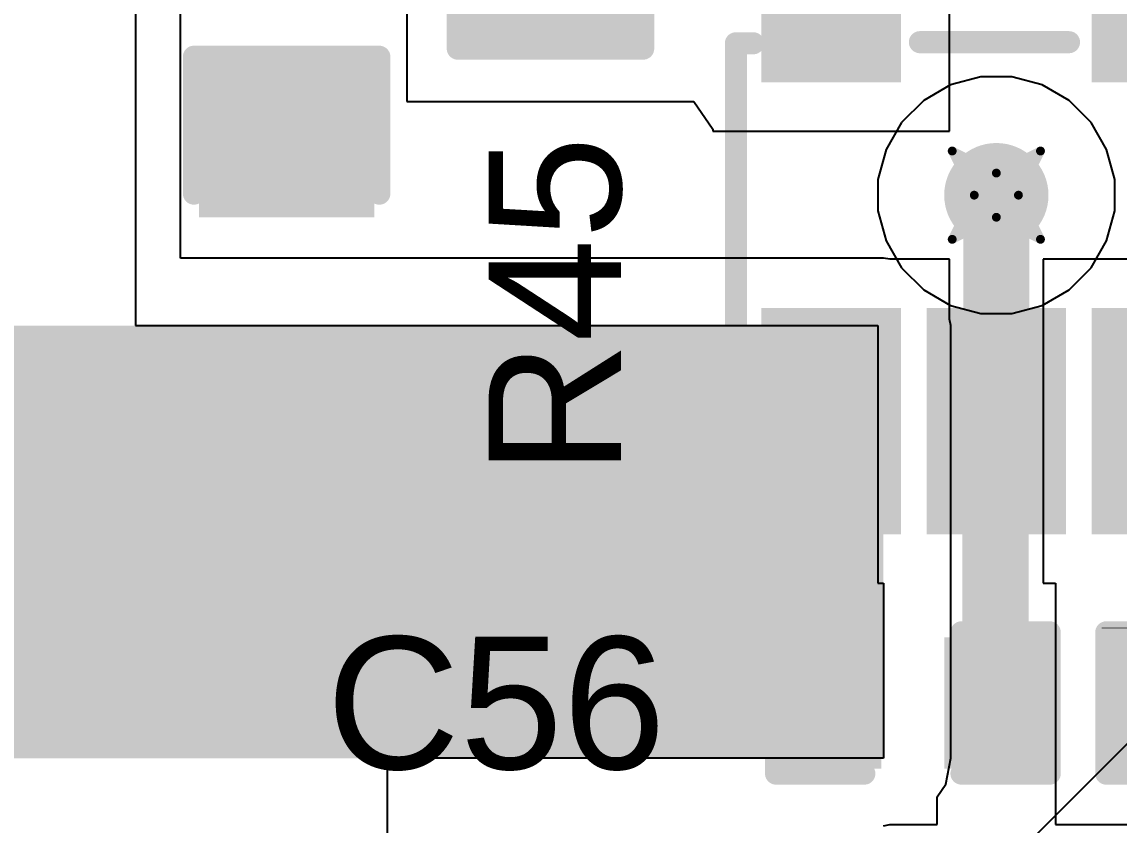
# Model space of a CAD drawing. Header units: inches. Extents: x -36 to 349, y -11 to 240.
# Drawn here: x 59.33 to 65.64, y 99.76 to 104.38 of the extents above; entities that cross this region are included whole.
import ezdxf

# ---------------------------------------------------------------- set-up
doc = ezdxf.new("R2010")
doc.units = ezdxf.units.IN
for name, color, linetype in [('Bottom Layer', 5, 'Continuous'), ('Drill Drawing', 1, 'Continuous'), ('Layer 1', 16, 'Continuous'), ('Layer 2', 76, 'Continuous'), ('Top Layer', 1, 'Continuous'), ('Top Overlay', 2, 'Continuous'), ('Top Paste', 8, 'Continuous'), ('Top Solder', 216, 'Continuous'), ('Via Holes', 16, 'Continuous')]:
    doc.layers.add(name, color=color, linetype=linetype)
doc.styles.add('Arial', font='', dxfattribs={"height": 0.2})
doc.styles.get('Arial').set_extended_font_data('Arial')

# ---------------------------------------------------------------- blocks, each defined once
blk = doc.blocks.new('SOT_23_5_40')
at = {"layer": 'Top Layer'}
for points in [[(-1.84998995, 1.2500102), (-0.74998961, 1.2500102), (-0.74998961, 0.6500113999999999), (-1.84998995, 0.6500113999999999)], [(0.75000485, 1.2500102), (1.85000519, 1.2500102), (1.85000519, 0.6500113999999999), (0.75000485, 0.6500113999999999)], [(-1.84998995, 0.2999994), (-0.74998961, 0.2999994), (-0.74998961, -0.2999994), (-1.84998995, -0.2999994)], [(-1.84998995, -0.6500113999999999), (-0.74998961, -0.6500113999999999), (-0.74998961, -1.2500102), (-1.84998995, -1.2500102)], [(0.75000485, -0.6500113999999999), (1.85000519, -0.6500113999999999), (1.85000519, -1.2500102), (0.75000485, -1.2500102)]]:
    blk.add_hatch(color=1, dxfattribs=at).paths.add_polyline_path(points)
at = {"layer": 'Top Paste'}
for points in [[(-1.84998995, 1.2500102), (-0.74998961, 1.2500102), (-0.74998961, 0.6500113999999999), (-1.84998995, 0.6500113999999999)], [(0.75000485, 1.2500102), (1.85000519, 1.2500102), (1.85000519, 0.6500113999999999), (0.75000485, 0.6500113999999999)], [(-1.84998995, 0.2999994), (-0.74998961, 0.2999994), (-0.74998961, -0.2999994), (-1.84998995, -0.2999994)], [(-1.84998995, -0.6500113999999999), (-0.74998961, -0.6500113999999999), (-0.74998961, -1.2500102), (-1.84998995, -1.2500102)], [(0.75000485, -0.6500113999999999), (1.85000519, -0.6500113999999999), (1.85000519, -1.2500102), (0.75000485, -1.2500102)]]:
    blk.add_hatch(color=8, dxfattribs=at).paths.add_polyline_path(points)
at = {"layer": 'Top Solder'}
for points in [[(-1.95158995, 1.3516102), (-0.64838961, 1.3516102), (-0.64838961, 0.5484114), (-1.95158995, 0.5484114)], [(0.6484048499999999, 1.3516102), (1.95160519, 1.3516102), (1.95160519, 0.5484114), (0.6484048499999999, 0.5484114)], [(-1.95158995, 0.4015993999999999), (-0.64838961, 0.4015993999999999), (-0.64838961, -0.4015993999999999), (-1.95158995, -0.4015993999999999)], [(-1.95158995, -0.5484114), (-0.64838961, -0.5484114), (-0.64838961, -1.3516102), (-1.95158995, -1.3516102)], [(0.6484048499999999, -0.5484114), (1.95160519, -0.5484114), (1.95160519, -1.3516102), (0.6484048499999999, -1.3516102)]]:
    blk.add_hatch(color=216, dxfattribs=at).paths.add_polyline_path(points)
at = {"layer": 'Top Overlay'}
for points in [[(-0.8790101799999999, 1.4986, 0.127, 0.127, 0), (-0.8790101799999999, 1.3985748, 0.127, 0.127, 0)], [(-0.8790101799999999, 1.4986, 0.127, 0.127, 0), (0.87358982, 1.4986, 0.127, 0.127, 0)], [(0.87358982, 1.4986, 0.127, 0.127, 0), (0.87358982, 1.3985748, 0.127, 0.127, 0)], [(-2.13361778, 1.0668, 0.127, 0.127, 0), (-2.13361778, 0.8128, 0.127, 0.127, 0)], [(-2.13361778, 1.0668, 0.127, 0.127, 0), (-2.00661778, 0.9397999999999999, 0.127, 0.127, 0)], [(-2.00661778, 0.9397999999999999, 0.127, 0.127, 0), (-2.13361778, 0.8128, 0.127, 0.127, 0)], [(0.8799906199999998, 0.4399788, 0.127, 0.127, 0), (0.8799906199999998, -0.4179823999999999, 0.127, 0.127, 0)], [(-0.8790101799999999, -1.3986256, 0.127, 0.127, 0), (-0.8790101799999999, -1.4986, 0.127, 0.127, 0)], [(0.87358982, -1.3986256, 0.127, 0.127, 0), (0.87358982, -1.4986, 0.127, 0.127, 0)], [(-0.8790101799999999, -1.4986, 0.127, 0.127, 0), (0.87358982, -1.4986, 0.127, 0.127, 0)]]:
    blk.add_lwpolyline(points, format="xyseb", dxfattribs=at)
for points in [[(-0.9107601799999999, 1.4986, 0.0635, 0.0635, 1), (-0.84726018, 1.4986, 0.0635, 0.0635, 1)], [(-0.9107601799999999, 1.4986, 0.0635, 0.0635, 1), (-0.84726018, 1.4986, 0.0635, 0.0635, 1)], [(0.84183982, 1.4986, 0.0635, 0.0635, 1), (0.90533982, 1.4986, 0.0635, 0.0635, 1)], [(0.84183982, 1.4986, 0.0635, 0.0635, 1), (0.90533982, 1.4986, 0.0635, 0.0635, 1)], [(-0.9107601799999999, 1.3985748, 0.0635, 0.0635, 1), (-0.84726018, 1.3985748, 0.0635, 0.0635, 1)], [(0.84183982, 1.3985748, 0.0635, 0.0635, 1), (0.90533982, 1.3985748, 0.0635, 0.0635, 1)], [(-2.16536778, 1.0668, 0.0635, 0.0635, 1), (-2.10186778, 1.0668, 0.0635, 0.0635, 1)], [(-2.16536778, 1.0668, 0.0635, 0.0635, 1), (-2.10186778, 1.0668, 0.0635, 0.0635, 1)], [(-2.03836778, 0.9397999999999999, 0.0635, 0.0635, 1), (-1.97486778, 0.9397999999999999, 0.0635, 0.0635, 1)], [(-2.03836778, 0.9397999999999999, 0.0635, 0.0635, 1), (-1.97486778, 0.9397999999999999, 0.0635, 0.0635, 1)], [(-2.16536778, 0.8128, 0.0635, 0.0635, 1), (-2.10186778, 0.8128, 0.0635, 0.0635, 1)], [(-2.16536778, 0.8128, 0.0635, 0.0635, 1), (-2.10186778, 0.8128, 0.0635, 0.0635, 1)], [(0.84824062, 0.4399788, 0.0635, 0.0635, 1), (0.9117406199999999, 0.4399788, 0.0635, 0.0635, 1)], [(0.84824062, -0.4179823999999999, 0.0635, 0.0635, 1), (0.9117406199999999, -0.4179823999999999, 0.0635, 0.0635, 1)], [(-0.9107601799999999, -1.3986256, 0.0635, 0.0635, 1), (-0.84726018, -1.3986256, 0.0635, 0.0635, 1)], [(0.84183982, -1.3986256, 0.0635, 0.0635, 1), (0.90533982, -1.3986256, 0.0635, 0.0635, 1)], [(-0.9107601799999999, -1.4986, 0.0635, 0.0635, 1), (-0.84726018, -1.4986, 0.0635, 0.0635, 1)], [(-0.9107601799999999, -1.4986, 0.0635, 0.0635, 1), (-0.84726018, -1.4986, 0.0635, 0.0635, 1)], [(0.84183982, -1.4986, 0.0635, 0.0635, 1), (0.90533982, -1.4986, 0.0635, 0.0635, 1)], [(0.84183982, -1.4986, 0.0635, 0.0635, 1), (0.90533982, -1.4986, 0.0635, 0.0635, 1)]]:
    blk.add_lwpolyline(points, format="xyseb", close=True, dxfattribs=at)
blk = doc.blocks.new('C___0402_45')
at = {"layer": 'Top Layer'}
for points in [[(-0.6984898399999999, -0.31748222), (-0.6984898399999999, 0.31751778), (-0.2412898399999999, 0.31751778), (-0.24128984, -0.31748222)], [(0.24131016, -0.31748222), (0.24131016, 0.31751778), (0.69851016, 0.31751778), (0.69851016, -0.31748222)]]:
    blk.add_hatch(color=1, dxfattribs=at).paths.add_polyline_path(points)
at = {"layer": 'Top Paste'}
for points in [[(-0.6984898399999999, -0.31748222), (-0.6984898399999999, 0.31751778), (-0.2412898399999999, 0.31751778), (-0.24128984, -0.31748222)], [(0.24131016, -0.31748222), (0.24131016, 0.31751778), (0.69851016, 0.31751778), (0.69851016, -0.31748222)]]:
    blk.add_hatch(color=8, dxfattribs=at).paths.add_polyline_path(points)
at = {"layer": 'Top Solder'}
for points in [[(-0.75848972, -0.3774821), (-0.75848972, 0.37751766), (-0.1812899599999999, 0.37751766), (-0.18128996, -0.3774821)], [(0.1813102799999999, -0.3774821), (0.18131028, 0.37751766), (0.75851004, 0.37751766), (0.75851004, -0.3774821)]]:
    blk.add_hatch(color=216, dxfattribs=at).paths.add_polyline_path(points)
at = {"layer": 'Top Overlay'}
for points in [[(-0.7873898399999999, 0.40641778, 0.127, 0.127, 0), (-0.7873898399999999, -0.40638222, 0.127, 0.127, 0)], [(-0.27938984, 0.40641778, 0.127, 0.127, 0), (-0.7873898399999999, 0.40641778, 0.127, 0.127, 0)], [(0.78741016, 0.40641778, 0.127, 0.127, 0), (0.27941016, 0.40641778, 0.127, 0.127, 0)], [(0.78741016, 0.40641778, 0.127, 0.127, 0), (0.78741016, -0.40638222, 0.127, 0.127, 0)], [(-0.27938984, -0.40638222, 0.127, 0.127, 0), (-0.7873898399999999, -0.40638222, 0.127, 0.127, 0)], [(0.78741016, -0.40638222, 0.127, 0.127, 0), (0.27941016, -0.40638222, 0.127, 0.127, 0)]]:
    blk.add_lwpolyline(points, format="xyseb", dxfattribs=at)
for points in [[(-0.8191398400000001, 0.40641778, 0.0635, 0.0635, 1), (-0.75563984, 0.40641778, 0.0635, 0.0635, 1)], [(-0.8191398400000001, 0.40641778, 0.0635, 0.0635, 1), (-0.75563984, 0.40641778, 0.0635, 0.0635, 1)], [(-0.3111398399999999, 0.40641778, 0.0635, 0.0635, 1), (-0.24763984, 0.40641778, 0.0635, 0.0635, 1)], [(0.24766016, 0.40641778, 0.0635, 0.0635, 1), (0.31116016, 0.40641778, 0.0635, 0.0635, 1)], [(0.7556601599999999, 0.40641778, 0.0635, 0.0635, 1), (0.8191601599999999, 0.40641778, 0.0635, 0.0635, 1)], [(0.7556601599999999, 0.40641778, 0.0635, 0.0635, 1), (0.8191601599999999, 0.40641778, 0.0635, 0.0635, 1)], [(-0.8191398400000001, -0.40638222, 0.0635, 0.0635, 1), (-0.75563984, -0.40638222, 0.0635, 0.0635, 1)], [(-0.8191398400000001, -0.40638222, 0.0635, 0.0635, 1), (-0.75563984, -0.40638222, 0.0635, 0.0635, 1)], [(-0.3111398399999999, -0.40638222, 0.0635, 0.0635, 1), (-0.24763984, -0.40638222, 0.0635, 0.0635, 1)], [(0.24766016, -0.40638222, 0.0635, 0.0635, 1), (0.31116016, -0.40638222, 0.0635, 0.0635, 1)], [(0.7556601599999999, -0.40638222, 0.0635, 0.0635, 1), (0.8191601599999999, -0.40638222, 0.0635, 0.0635, 1)], [(0.7556601599999999, -0.40638222, 0.0635, 0.0635, 1), (0.8191601599999999, -0.40638222, 0.0635, 0.0635, 1)]]:
    blk.add_lwpolyline(points, format="xyseb", close=True, dxfattribs=at)
blk = doc.blocks.new('R___0402_49')
at = {"layer": 'Top Layer'}
for points in [[(-0.69851016, -0.31748222), (-0.69851016, 0.31751778), (-0.24131016, 0.31751778), (-0.24131016, -0.31748222)], [(0.2412898399999999, -0.31748222), (0.24128984, 0.31751778), (0.6984898399999999, 0.31751778), (0.6984898399999999, -0.31748222)]]:
    blk.add_hatch(color=1, dxfattribs=at).paths.add_polyline_path(points)
at = {"layer": 'Top Paste'}
for points in [[(-0.69851016, -0.31748222), (-0.69851016, 0.31751778), (-0.24131016, 0.31751778), (-0.24131016, -0.31748222)], [(0.2412898399999999, -0.31748222), (0.24128984, 0.31751778), (0.6984898399999999, 0.31751778), (0.6984898399999999, -0.31748222)]]:
    blk.add_hatch(color=8, dxfattribs=at).paths.add_polyline_path(points)
at = {"layer": 'Top Solder'}
for points in [[(-0.75351132, -0.37248338), (-0.75351132, 0.37251894), (-0.1863089999999999, 0.37251894), (-0.186309, -0.37248338)], [(0.18628868, -0.37248338), (0.18628868, 0.37251894), (0.753491, 0.37251894), (0.753491, -0.37248338)]]:
    blk.add_hatch(color=216, dxfattribs=at).paths.add_polyline_path(points)
at = {"layer": 'Top Overlay'}
for points in [[(0.7873898399999999, 0.40641778, 0.127, 0.127, 0), (-0.78741016, 0.40641778, 0.127, 0.127, 0)], [(-0.78741016, 0.40641778, 0.127, 0.127, 0), (-0.78741016, -0.40638222, 0.127, 0.127, 0)], [(0.7873898399999999, 0.40641778, 0.127, 0.127, 0), (0.7873898399999999, -0.40638222, 0.127, 0.127, 0)], [(0.7873898399999999, -0.40638222, 0.127, 0.127, 0), (-0.78741016, -0.40638222, 0.127, 0.127, 0)], [(0.81278984, -0.4317822199999999, 0.0032258, 0.0032258, 0), (-0.81281016, -0.4317822199999999, 0.0032258, 0.0032258, 0)]]:
    blk.add_lwpolyline(points, format="xyseb", dxfattribs=at)
for points in [[(-0.8191601599999999, 0.40641778, 0.0635, 0.0635, 1), (-0.7556601599999999, 0.40641778, 0.0635, 0.0635, 1)], [(-0.8191601599999999, 0.40641778, 0.0635, 0.0635, 1), (-0.7556601599999999, 0.40641778, 0.0635, 0.0635, 1)], [(0.75563984, 0.40641778, 0.0635, 0.0635, 1), (0.8191398400000001, 0.40641778, 0.0635, 0.0635, 1)], [(0.75563984, 0.40641778, 0.0635, 0.0635, 1), (0.8191398400000001, 0.40641778, 0.0635, 0.0635, 1)], [(-0.8191601599999999, -0.40638222, 0.0635, 0.0635, 1), (-0.7556601599999999, -0.40638222, 0.0635, 0.0635, 1)], [(-0.8191601599999999, -0.40638222, 0.0635, 0.0635, 1), (-0.7556601599999999, -0.40638222, 0.0635, 0.0635, 1)], [(0.75563984, -0.40638222, 0.0635, 0.0635, 1), (0.8191398400000001, -0.40638222, 0.0635, 0.0635, 1)], [(0.75563984, -0.40638222, 0.0635, 0.0635, 1), (0.8191398400000001, -0.40638222, 0.0635, 0.0635, 1)], [(-0.81361534, -0.4317822199999999, 0.0016129, 0.0016129, 1), (-0.81200498, -0.4317822199999999, 0.0016129, 0.0016129, 1)], [(0.8119846599999999, -0.4317822199999999, 0.0016129, 0.0016129, 1), (0.81359502, -0.4317822199999999, 0.0016129, 0.0016129, 1)]]:
    blk.add_lwpolyline(points, format="xyseb", close=True, dxfattribs=at)
blk = doc.blocks.new('R___0603_260')
at = {"layer": 'Top Layer'}
for points in [[(-0.38099492, 0.4445), (-0.38099492, -0.4445), (-1.14299492, -0.4445), (-1.14299492, 0.4445)], [(1.14300508, 0.4445), (1.14300508, -0.4445), (0.38100508, -0.4445), (0.38100508, 0.4445)]]:
    blk.add_hatch(color=1, dxfattribs=at).paths.add_polyline_path(points)
at = {"layer": 'Top Paste'}
for points in [[(-0.38099492, 0.4445), (-0.38099492, -0.4445), (-1.14299492, -0.4445), (-1.14299492, 0.4445)], [(1.14300508, 0.4445), (1.14300508, -0.4445), (0.38100508, -0.4445), (0.38100508, 0.4445)]]:
    blk.add_hatch(color=8, dxfattribs=at).paths.add_polyline_path(points)
at = {"layer": 'Top Solder'}
for points in [[(-0.27939492, 0.5460999999999999), (-0.27939492, -0.5460999999999999), (-1.24459492, -0.5460999999999999), (-1.24459492, 0.5460999999999999)], [(1.24460508, 0.5460999999999999), (1.24460508, -0.5460999999999999), (0.27940508, -0.5460999999999999), (0.27940508, 0.5460999999999999)]]:
    blk.add_hatch(color=216, dxfattribs=at).paths.add_polyline_path(points)
at = {"layer": 'Top Overlay'}
for points in [[(-1.21919492, 0.5334, 0.127, 0.127, 0), (1.21920508, 0.5334, 0.127, 0.127, 0)], [(-1.21919492, 0.5334, 0.127, 0.127, 0), (-1.21919492, -0.5334, 0.127, 0.127, 0)], [(1.21920508, 0.5334, 0.127, 0.127, 0), (1.21920508, -0.5334, 0.127, 0.127, 0)], [(-1.21919492, -0.5334, 0.127, 0.127, 0), (1.21920508, -0.5334, 0.127, 0.127, 0)]]:
    blk.add_lwpolyline(points, format="xyseb", dxfattribs=at)
for points in [[(-1.25094492, 0.5334, 0.0635, 0.0635, 1), (-1.18744492, 0.5334, 0.0635, 0.0635, 1)], [(-1.25094492, 0.5334, 0.0635, 0.0635, 1), (-1.18744492, 0.5334, 0.0635, 0.0635, 1)], [(1.18745508, 0.5334, 0.0635, 0.0635, 1), (1.25095508, 0.5334, 0.0635, 0.0635, 1)], [(1.18745508, 0.5334, 0.0635, 0.0635, 1), (1.25095508, 0.5334, 0.0635, 0.0635, 1)], [(-1.25094492, -0.5334, 0.0635, 0.0635, 1), (-1.18744492, -0.5334, 0.0635, 0.0635, 1)], [(-1.25094492, -0.5334, 0.0635, 0.0635, 1), (-1.18744492, -0.5334, 0.0635, 0.0635, 1)], [(1.18745508, -0.5334, 0.0635, 0.0635, 1), (1.25095508, -0.5334, 0.0635, 0.0635, 1)], [(1.18745508, -0.5334, 0.0635, 0.0635, 1), (1.25095508, -0.5334, 0.0635, 0.0635, 1)]]:
    blk.add_lwpolyline(points, format="xyseb", close=True, dxfattribs=at)
blk = doc.blocks.new('C___0603_459')
at = {"layer": 'Top Layer'}
for points in [[(-0.3809999999999999, 0.44451524), (-0.3809999999999999, -0.4444847599999999), (-1.143, -0.4444847599999999), (-1.143, 0.44451524)], [(1.143, 0.44451524), (1.143, -0.4444847599999999), (0.3809999999999999, -0.4444847599999999), (0.3809999999999999, 0.44451524)]]:
    blk.add_hatch(color=1, dxfattribs=at).paths.add_polyline_path(points)
at = {"layer": 'Top Paste'}
for points in [[(-0.3809999999999999, 0.44451524), (-0.3809999999999999, -0.4444847599999999), (-1.143, -0.4444847599999999), (-1.143, 0.44451524)], [(1.143, 0.44451524), (1.143, -0.4444847599999999), (0.3809999999999999, -0.4444847599999999), (0.3809999999999999, 0.44451524)]]:
    blk.add_hatch(color=8, dxfattribs=at).paths.add_polyline_path(points)
at = {"layer": 'Top Solder'}
for points in [[(-0.3210001199999999, 0.50451512), (-0.3210001199999999, -0.5044846399999999), (-1.20299988, -0.5044846399999999), (-1.20299988, 0.50451512)], [(1.20299988, 0.50451512), (1.20299988, -0.5044846399999999), (0.3210001199999999, -0.5044846399999999), (0.3210001199999999, 0.50451512)]]:
    blk.add_hatch(color=216, dxfattribs=at).paths.add_polyline_path(points)
at = {"layer": 'Top Overlay'}
for points in [[(-0.4571999999999999, 0.53341016, 0.127, 0.127, 0), (-1.2446, 0.53341524, 0.127, 0.127, 0)], [(-1.2446, -0.53338476, 0.127, 0.127, 0), (-1.2446, 0.53341524, 0.127, 0.127, 0)], [(0.4571999999999999, 0.5334127, 0.127, 0.127, 0), (1.2446, 0.53341524, 0.127, 0.127, 0)], [(1.2446, -0.53338476, 0.127, 0.127, 0), (1.2446, 0.53341524, 0.127, 0.127, 0)], [(-1.2446, -0.53338476, 0.127, 0.127, 0), (-0.4571999999999999, -0.5333822199999999, 0.127, 0.127, 0)], [(1.2446, -0.53338476, 0.127, 0.127, 0), (0.4571999999999999, -0.5333822199999999, 0.127, 0.127, 0)]]:
    blk.add_lwpolyline(points, format="xyseb", dxfattribs=at)
for points in [[(-1.27635, 0.53341524, 0.0635, 0.0635, 1), (-1.21285, 0.53341524, 0.0635, 0.0635, 1)], [(-1.27635, 0.53341524, 0.0635, 0.0635, 1), (-1.21285, 0.53341524, 0.0635, 0.0635, 1)], [(-0.4889499999999999, 0.53341016, 0.0635, 0.0635, 1), (-0.42545, 0.53341016, 0.0635, 0.0635, 1)], [(0.42545, 0.5334127, 0.0635, 0.0635, 1), (0.4889499999999999, 0.5334127, 0.0635, 0.0635, 1)], [(1.21285, 0.53341524, 0.0635, 0.0635, 1), (1.27635, 0.53341524, 0.0635, 0.0635, 1)], [(1.21285, 0.53341524, 0.0635, 0.0635, 1), (1.27635, 0.53341524, 0.0635, 0.0635, 1)], [(-1.27635, -0.53338476, 0.0635, 0.0635, 1), (-1.21285, -0.53338476, 0.0635, 0.0635, 1)], [(-1.27635, -0.53338476, 0.0635, 0.0635, 1), (-1.21285, -0.53338476, 0.0635, 0.0635, 1)], [(-0.4889499999999999, -0.5333822199999999, 0.0635, 0.0635, 1), (-0.42545, -0.5333822199999999, 0.0635, 0.0635, 1)], [(0.42545, -0.5333822199999999, 0.0635, 0.0635, 1), (0.4889499999999999, -0.5333822199999999, 0.0635, 0.0635, 1)], [(1.21285, -0.53338476, 0.0635, 0.0635, 1), (1.27635, -0.53338476, 0.0635, 0.0635, 1)], [(1.21285, -0.53338476, 0.0635, 0.0635, 1), (1.27635, -0.53338476, 0.0635, 0.0635, 1)]]:
    blk.add_lwpolyline(points, format="xyseb", close=True, dxfattribs=at)

msp = doc.modelspace()

# ---------------------------------------------------------------- hatches: boundary and pattern name
at = {"layer": 'Bottom Layer'}
h = msp.add_hatch(color=5, dxfattribs=at)
edge = h.paths.add_edge_path()
edge.add_arc((64.93139922, 103.38385978), 0.2999994, 0, 360)
at = {"layer": 'Layer 1'}
h = msp.add_hatch(color=16, dxfattribs=at)
edge = h.paths.add_edge_path()
edge.add_arc((64.93139922, 103.38385978), 0.2999994, 0, 360)
at = {"layer": 'Layer 2'}
h = msp.add_hatch(color=76, dxfattribs=at)
edge = h.paths.add_edge_path()
edge.add_arc((64.93139922, 103.38385978), 0.2999994, 0, 360)
at = {"layer": 'Top Layer'}
h = msp.add_hatch(color=1, dxfattribs=at)
edge = h.paths.add_edge_path()
edge.add_arc((64.93139922, 103.38385978), 0.2999994, 0, 360)
msp.add_hatch(color=1, dxfattribs=at).paths.add_polyline_path([(57.81939921999999, 100.145342), (64.28138781999999, 100.145342), (64.28138781999999, 102.63387144), (57.81939921999999, 102.63387144)])
at = {"layer": 'Via Holes'}
h = msp.add_hatch(color=7, dxfattribs=at)
edge = h.paths.add_edge_path()
edge.add_arc((64.93139922, 103.38385978), 0.1499997, 0, 360)

# ---------------------------------------------------------------- linework, layer by layer
at = {"layer": 'Bottom Layer'}
msp.add_line((67.42196573999999, 101.96624768), (64.25123802, 98.79551996), dxfattribs=at)
at = {"layer": 'Drill Drawing'}
for points in [[(64.67739922, 103.63785978, 0.0508, 0.0508, 0), (64.93139922, 103.51085978, 0.0508, 0.0508, 0)], [(64.67739922, 103.63785978, 0.0508, 0.0508, 0), (64.80439922, 103.38385978, 0.0508, 0.0508, 0)], [(64.93139922, 103.51085978, 0.0508, 0.0508, 0), (65.18539922, 103.63785978, 0.0508, 0.0508, 0)], [(65.05839922, 103.38385978, 0.0508, 0.0508, 0), (65.18539922, 103.63785978, 0.0508, 0.0508, 0)], [(64.67739922, 103.12985978, 0.0508, 0.0508, 0), (64.80439922, 103.38385978, 0.0508, 0.0508, 0)], [(65.05839922, 103.38385978, 0.0508, 0.0508, 0), (65.18539922, 103.12985978, 0.0508, 0.0508, 0)], [(64.67739922, 103.12985978, 0.0508, 0.0508, 0), (64.93139922, 103.25685978, 0.0508, 0.0508, 0)], [(64.93139922, 103.25685978, 0.0508, 0.0508, 0), (65.18539922, 103.12985978, 0.0508, 0.0508, 0)]]:
    msp.add_lwpolyline(points, format="xyseb", dxfattribs=at)
for points in [[(64.66469921999999, 103.63785978, 0.0254, 0.0254, 1), (64.69009922, 103.63785978, 0.0254, 0.0254, 1)], [(64.66469921999999, 103.63785978, 0.0254, 0.0254, 1), (64.69009922, 103.63785978, 0.0254, 0.0254, 1)], [(65.17269922, 103.63785978, 0.0254, 0.0254, 1), (65.19809922, 103.63785978, 0.0254, 0.0254, 1)], [(65.17269922, 103.63785978, 0.0254, 0.0254, 1), (65.19809922, 103.63785978, 0.0254, 0.0254, 1)], [(64.91869922, 103.51085978, 0.0254, 0.0254, 1), (64.94409922, 103.51085978, 0.0254, 0.0254, 1)], [(64.91869922, 103.51085978, 0.0254, 0.0254, 1), (64.94409922, 103.51085978, 0.0254, 0.0254, 1)], [(64.79169922, 103.38385978, 0.0254, 0.0254, 1), (64.81709922, 103.38385978, 0.0254, 0.0254, 1)], [(64.79169922, 103.38385978, 0.0254, 0.0254, 1), (64.81709922, 103.38385978, 0.0254, 0.0254, 1)], [(65.04569921999999, 103.38385978, 0.0254, 0.0254, 1), (65.07109922, 103.38385978, 0.0254, 0.0254, 1)], [(65.04569921999999, 103.38385978, 0.0254, 0.0254, 1), (65.07109922, 103.38385978, 0.0254, 0.0254, 1)], [(64.91869922, 103.25685978, 0.0254, 0.0254, 1), (64.94409922, 103.25685978, 0.0254, 0.0254, 1)], [(64.91869922, 103.25685978, 0.0254, 0.0254, 1), (64.94409922, 103.25685978, 0.0254, 0.0254, 1)], [(64.66469921999999, 103.12985978, 0.0254, 0.0254, 1), (64.69009922, 103.12985978, 0.0254, 0.0254, 1)], [(64.66469921999999, 103.12985978, 0.0254, 0.0254, 1), (64.69009922, 103.12985978, 0.0254, 0.0254, 1)], [(65.17269922, 103.12985978, 0.0254, 0.0254, 1), (65.19809922, 103.12985978, 0.0254, 0.0254, 1)], [(65.17269922, 103.12985978, 0.0254, 0.0254, 1), (65.19809922, 103.12985978, 0.0254, 0.0254, 1)]]:
    msp.add_lwpolyline(points, format="xyseb", close=True, dxfattribs=at)
at = {"layer": 'Layer 2'}
for p, q in [((64.84174484, 104.06485918), (64.66854224, 104.01845084)), ((65.02105359999999, 104.06485918), (64.84174484, 104.06485918)), ((65.1942562, 104.01845084), (65.02105359999999, 104.06485918)), ((64.66854224, 104.01845084), (64.51325426, 103.92879646)), ((65.34954418, 103.92879646), (65.1942562, 104.01845084)), ((64.51325426, 103.92879646), (64.38646254, 103.80200474)), ((65.4763359, 103.80200474), (65.34954418, 103.92879646)), ((64.38646254, 103.80200474), (64.29680816, 103.64671676)), ((65.56599028, 103.64671676), (65.4763359, 103.80200474)), ((64.29680816, 103.64671676), (64.25039982, 103.47351416)), ((65.61239862, 103.47351416), (65.56599028, 103.64671676)), ((64.25039982, 103.47351416), (64.25039982, 103.2942054)), ((65.61239862, 103.2942054), (65.61239862, 103.47351416)), ((64.25039982, 103.2942054), (64.29680816, 103.1210028)), ((65.56599028, 103.1210028), (65.61239862, 103.2942054)), ((64.29680816, 103.1210028), (64.38646254, 102.96571482)), ((65.4763359, 102.96571482), (65.56599028, 103.1210028)), ((64.38646254, 102.96571482), (64.51325426, 102.8389231)), ((65.34954418, 102.8389231), (65.4763359, 102.96571482)), ((64.51325426, 102.8389231), (64.66854224, 102.74926872)), ((65.1942562, 102.74926872), (65.34954418, 102.8389231)), ((64.66854224, 102.74926872), (64.84174484, 102.70286038)), ((64.84174484, 102.70286038), (65.02105359999999, 102.70286038)), ((65.02105359999999, 102.70286038), (65.1942562, 102.74926872))]:
    msp.add_line(p, q, dxfattribs=at)
at = {"layer": 'Top Layer'}
for p, q in [((59.97839921999999, 111.3279968), (59.97839921999999, 102.63387144)), ((60.23737508, 103.0223365), (60.23737508, 111.06902094)), ((64.66238781999999, 103.7528659), (64.66238781999999, 105.6148637)), ((61.54049921999999, 105.4458648), (61.54049921999999, 103.9218648)), ((61.54049921999999, 103.9218648), (63.19149668, 103.9218648)), ((63.19149668, 103.9218648), (63.30038902, 103.76376758)), ((63.30038902, 103.76376758), (63.30038902, 103.7528659)), ((63.30038902, 103.7528659), (64.66238781999999, 103.7528659)), ((64.28138781999999, 103.0223365), (60.23737508, 103.0223365)), ((64.31892902, 103.0148689), (64.28138781999999, 103.0223365)), ((64.66238781999999, 103.0148689), (64.31892902, 103.0148689)), ((64.66238781999999, 102.67139994), (64.66238781999999, 103.0148689)), ((66.56240942, 103.0148689), (65.20041062, 103.0148689)), ((65.20041062, 103.0148689), (65.20041062, 101.1528711)), ((64.66985288, 102.63387144), (64.66238781999999, 102.67139994)), ((59.97839921999999, 102.63387144), (64.25039982, 102.63387144)), ((64.25039982, 102.63387144), (64.25039982, 101.1528711)), ((64.66985288, 100.145342), (64.66985288, 102.63387144)), ((64.25039982, 101.1528711), (64.28138781999999, 101.1528711)), ((64.28138781999999, 101.1528711), (64.28138781999999, 100.145342)), ((65.20041062, 101.1528711), (65.27181001999999, 101.1528711)), ((65.27181001999999, 101.1528711), (65.27181001999999, 99.764342)), ((64.28138781999999, 100.145342), (61.42632114, 100.145342)), ((61.42632114, 100.145342), (61.42632114, 95.7363592)), ((64.6402822, 99.99668342), (64.66985288, 100.145342)), ((64.59098842, 99.92290911999999), (64.6402822, 99.99668342)), ((64.59098842, 99.764342), (64.59098842, 99.92290911999999)), ((64.28138781999999, 99.75687694), (64.31891632, 99.764342)), ((64.31891632, 99.764342), (64.59098842, 99.764342)), ((65.27181001999999, 99.764342), (66.2334083, 99.764342))]:
    msp.add_line(p, q, dxfattribs=at)
for points in [[(64.93139922, 102.08387, 0.3809999999999999, 0.3809999999999999, 0), (64.93139922, 103.38385978, 0.3809999999999999, 0.3809999999999999, 0)], [(64.92629382, 102.0787646, 0.3809999999999999, 0.3809999999999999, 0), (64.93139922, 102.08387, 0.3809999999999999, 0.3809999999999999, 0)], [(64.92629382, 100.4679474, 0.3809999999999999, 0.3809999999999999, 0), (64.92629382, 102.0787646, 0.3809999999999999, 0.3809999999999999, 0)], [(64.92118842, 100.462842, 0.3809999999999999, 0.3809999999999999, 0), (64.92629382, 100.4679474, 0.3809999999999999, 0.3809999999999999, 0)]]:
    msp.add_lwpolyline(points, format="xyseb", dxfattribs=at)
for points in [[(64.83614922, 103.38385978, 0.1905, 0.1905, 1), (65.02664922, 103.38385978, 0.1905, 0.1905, 1)], [(64.83104381999999, 102.0787646, 0.1905, 0.1905, 1), (65.02154382, 102.0787646, 0.1905, 0.1905, 1)], [(64.83104381999999, 102.0787646, 0.1905, 0.1905, 1), (65.02154382, 102.0787646, 0.1905, 0.1905, 1)], [(64.83614922, 102.08387, 0.1905, 0.1905, 1), (65.02664922, 102.08387, 0.1905, 0.1905, 1)], [(64.83614922, 102.08387, 0.1905, 0.1905, 1), (65.02664922, 102.08387, 0.1905, 0.1905, 1)], [(64.82593841999999, 100.462842, 0.1905, 0.1905, 1), (65.01643842, 100.462842, 0.1905, 0.1905, 1)], [(64.83104381999999, 100.4679474, 0.1905, 0.1905, 1), (65.02154382, 100.4679474, 0.1905, 0.1905, 1)], [(64.83104381999999, 100.4679474, 0.1905, 0.1905, 1), (65.02154382, 100.4679474, 0.1905, 0.1905, 1)]]:
    msp.add_lwpolyline(points, format="xyseb", close=True, dxfattribs=at)

# ---------------------------------------------------------------- block references
for name, p, rotation in [('R___0603_260', (62.36599922, 105.44585972), 90), ('SOT_23_5_40', (64.93139922, 103.38385978), 90), ('C___0603_459', (60.84789202, 102.93545072), 270), ('C___0402_45', (64.45129857999999, 100.46285978), 180), ('R___0402_49', (66.35129986, 100.46285978), 180)]:
    msp.add_blockref(name, p, dxfattribs=dict(rotation=rotation))

# ---------------------------------------------------------------- texts
at = {"layer": 'Top Overlay', "style": 'Arial'}
msp.add_text('R45', height=0.7619999999999999, rotation=90, dxfattribs=at).set_placement((62.77182772, 101.77138396))
msp.add_text('C56', height=0.7619999999999999, dxfattribs=at).set_placement((61.07617197999999, 100.08242366))

doc.saveas('drawing.dxf')
